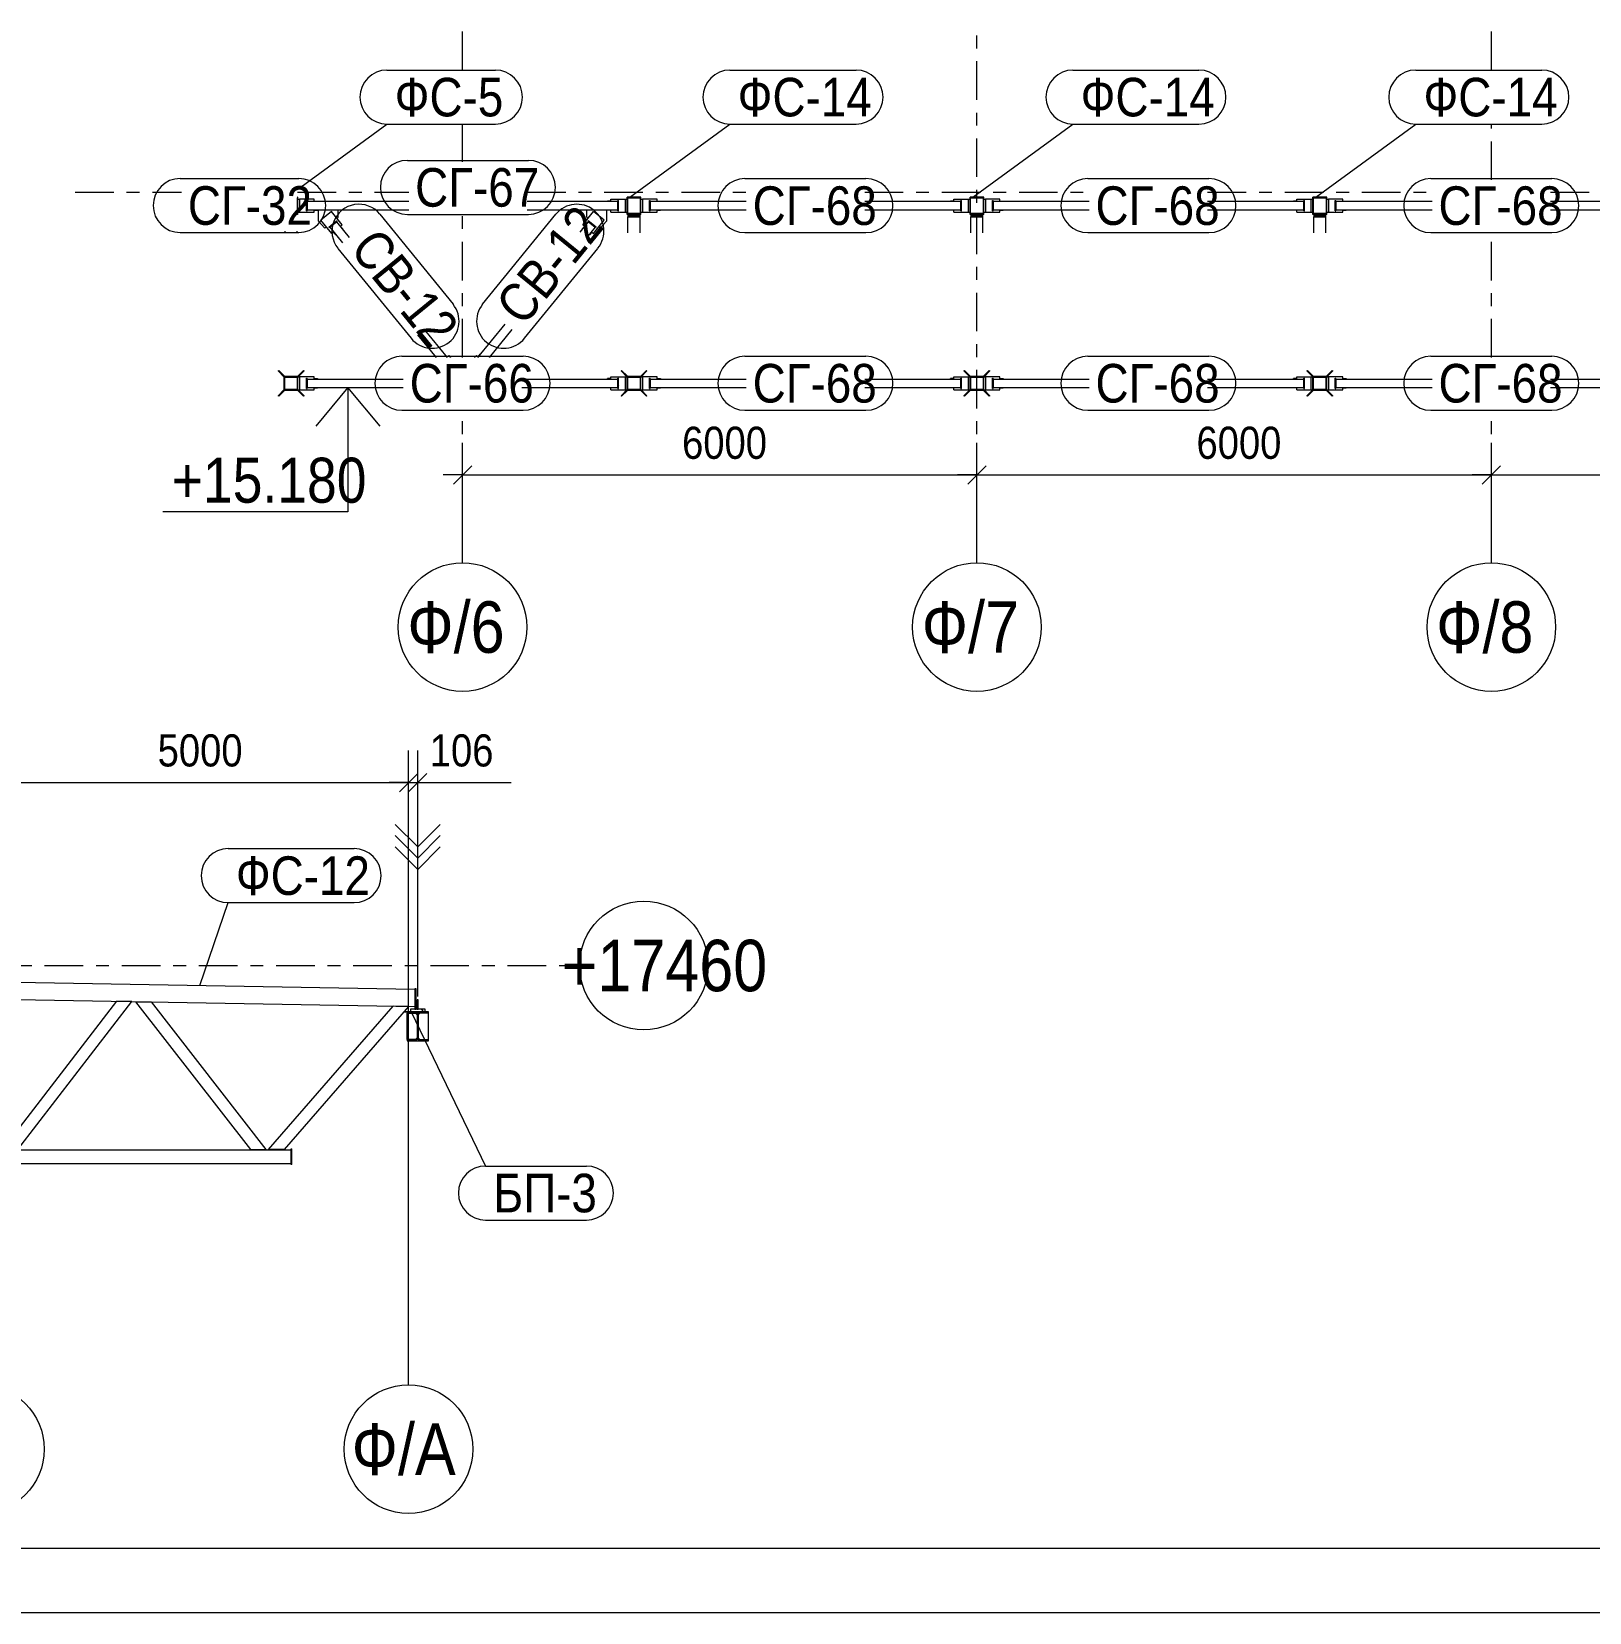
# Model space of a CAD drawing. Header units: millimetres. Extents: x -59 to 782, y -224 to 370.
# Drawn here: x 376.6 to 497.7, y -224 to -101.1 of the extents above; entities that cross this region are included whole.
import ezdxf

# ---------------------------------------------------------------- set-up
doc = ezdxf.new("R2010")
doc.units = ezdxf.units.MM
doc.linetypes.add('XKITLINE00', pattern=[0])
doc.linetypes.add('XKITLINE03', pattern=[6, 3, -1, 1, -1])
for name, color, linetype, lineweight in [('DrawingSheet', 5, 'Continuous', 0), ('LevelText', 7, 'Continuous', 0), ('Part', 2, 'Continuous', 0), ('PartMark', 3, 'Continuous', 0), ('S-GRID', 1, 'Continuous', 0), ('Z-DIMENSIONS', 1, 'Continuous', 0)]:
    doc.layers.add(name, color=color, linetype=linetype, lineweight=lineweight)
doc.styles.add('GOST type A', font='ARIAL.TTF')

msp = doc.modelspace()

# ---------------------------------------------------------------- linework, layer by layer
at = {"layer": 'DrawingSheet', "linetype": 'XKITLINE00', "lineweight": 0}
for p, q in [((-39.2, -219), (776.8, -219)), ((-59.2, -224), (781.8, -224))]:
    msp.add_line(p, q, dxfattribs=at)
at = {"layer": 'LevelText', "linetype": 'XKITLINE00', "lineweight": 0}
for p, q in [((401.2, -128.76), (398.7, -131.76)), ((401.2, -128.76), (401.2, -138.41)), ((403.7, -131.76), (401.2, -128.76)), ((399.14, -138.41), (386.8, -138.41)), ((401.2, -138.41), (399.14, -138.41))]:
    msp.add_line(p, q, dxfattribs=at)
at = {"layer": 'Part', "linetype": 'XKITLINE00', "lineweight": 0}
for p, q in [((397.26, -113.99), (397.26, -115.23)), ((397.26, -114.25), (397.27, -114.24)), ((397.31, -113.95), (397.27, -113.95)), ((397.27, -114.24), (397.31, -114.2)), ((397.31, -115.28), (397.31, -113.95)), ((397.31, -114.11), (397.44, -114.11)), ((398.56, -114.11), (397.44, -114.11)), ((397.44, -114.11), (397.44, -115.11)), ((397.97, -115.01), (397.97, -114.21)), ((397.97, -114.21), (398.03, -114.21)), ((398.03, -115.01), (398.03, -114.21)), ((398.03, -114.27), (398.03, -114.94)), ((398.03, -114.27), (405.92, -114.27)), ((398.56, -114.25), (398.56, -114.11)), ((398.56, -114.25), (398.83, -114.25)), ((398.56, -114.27), (398.56, -114.25)), ((398.83, -114.25), (398.83, -114.27)), ((415.13, -114.27), (422.19, -114.27)), ((421.39, -114.27), (421.39, -114.25)), ((421.65, -114.25), (421.39, -114.25)), ((421.65, -114.25), (421.65, -114.11)), ((421.65, -114.11), (422.77, -114.11)), ((421.65, -114.27), (421.65, -114.25)), ((422.19, -115.01), (422.19, -114.21)), ((422.19, -114.21), (422.24, -114.21)), ((422.19, -114.27), (422.19, -114.94)), ((422.24, -115.01), (422.24, -114.21)), ((422.77, -115.11), (422.77, -114.11)), ((422.77, -114.11), (422.91, -114.11)), ((422.91, -115.28), (422.91, -113.95)), ((423.97, -113.95), (422.91, -113.95)), ((422.91, -114.25), (422.95, -114.2)), ((422.95, -115.23), (422.95, -113.99)), ((422.95, -113.99), (423.93, -113.99)), ((423.17, -113.99), (423.21, -113.95)), ((423.93, -113.99), (423.93, -115.23)), ((423.97, -115.28), (423.97, -113.95)), ((423.97, -114.11), (424.11, -114.11)), ((425.23, -114.11), (424.11, -114.11)), ((424.11, -114.11), (424.11, -115.11)), ((424.64, -115.01), (424.64, -114.21)), ((424.64, -114.21), (424.69, -114.21)), ((424.64, -114.34), (424.69, -114.28)), ((424.69, -115.01), (424.69, -114.21)), ((424.69, -114.27), (424.69, -114.94)), ((424.69, -114.27), (432.17, -114.27)), ((425.23, -114.25), (425.23, -114.11)), ((425.23, -114.25), (425.49, -114.25)), ((425.23, -114.27), (425.23, -114.25)), ((425.49, -114.25), (425.49, -114.27)), ((441.38, -114.27), (448.85, -114.27)), ((448.05, -114.27), (448.05, -114.25)), ((448.32, -114.25), (448.05, -114.25)), ((448.32, -114.25), (448.32, -114.11)), ((448.32, -114.11), (449.44, -114.11)), ((448.32, -114.27), (448.32, -114.25)), ((448.85, -115.01), (448.85, -114.21)), ((448.85, -114.21), (448.91, -114.21)), ((448.85, -114.27), (448.85, -114.94)), ((448.91, -115.01), (448.91, -114.21)), ((449.44, -115.11), (449.44, -114.11)), ((449.44, -114.11), (449.57, -114.11)), ((449.57, -115.28), (449.57, -113.95)), ((450.64, -113.95), (449.57, -113.95)), ((449.62, -115.23), (449.62, -113.99)), ((449.62, -113.99), (450.59, -113.99)), ((450.59, -113.99), (450.59, -115.23)), ((450.64, -115.28), (450.64, -113.95)), ((450.64, -114.11), (450.77, -114.11)), ((451.89, -114.11), (450.77, -114.11)), ((450.77, -114.11), (450.77, -115.11)), ((451.31, -115.01), (451.31, -114.21)), ((451.31, -114.21), (451.36, -114.21)), ((451.36, -115.01), (451.36, -114.21)), ((451.36, -114.27), (451.36, -114.94)), ((451.36, -114.27), (458.83, -114.27)), ((451.89, -114.25), (451.89, -114.11)), ((451.89, -114.25), (452.16, -114.25)), ((451.89, -114.27), (451.89, -114.25)), ((452.16, -114.25), (452.16, -114.27)), ((468.05, -114.27), (475.52, -114.27)), ((474.72, -114.27), (474.72, -114.25)), ((474.99, -114.25), (474.72, -114.25)), ((474.99, -114.25), (474.99, -114.11)), ((474.99, -114.11), (476.11, -114.11)), ((474.99, -114.27), (474.99, -114.25)), ((475.52, -115.01), (475.52, -114.21)), ((475.52, -114.21), (475.57, -114.21)), ((475.52, -114.27), (475.52, -114.94)), ((475.57, -115.01), (475.57, -114.21)), ((476.11, -115.11), (476.11, -114.11)), ((476.11, -114.11), (476.24, -114.11)), ((476.24, -115.28), (476.24, -113.95)), ((477.31, -113.95), (476.24, -113.95)), ((476.29, -115.23), (476.29, -113.99)), ((476.29, -113.99), (477.26, -113.99)), ((476.7, -113.99), (476.75, -113.95)), ((477.26, -113.99), (477.26, -115.23)), ((477.31, -115.28), (477.31, -113.95)), ((477.31, -114.11), (477.44, -114.11)), ((478.56, -114.11), (477.44, -114.11)), ((477.44, -114.11), (477.44, -115.11)), ((477.97, -115.01), (477.97, -114.21)), ((477.97, -114.21), (478.03, -114.21)), ((478.03, -115.01), (478.03, -114.21)), ((478.03, -114.27), (478.03, -114.94)), ((478.03, -114.27), (485.5, -114.27)), ((478.56, -114.25), (478.56, -114.11)), ((478.56, -114.25), (478.83, -114.25)), ((478.56, -114.27), (478.56, -114.25)), ((478.83, -114.25), (478.83, -114.27)), ((494.71, -114.27), (502.19, -114.27)), ((397.27, -115.28), (397.31, -115.28)), ((397.31, -115.11), (397.44, -115.11)), ((397.31, -115.29), (397.31, -115.28)), ((397.44, -115.11), (398.56, -115.11)), ((397.97, -115.01), (398.03, -115.01)), ((398.03, -114.94), (405.92, -114.94)), ((398.56, -114.94), (398.56, -114.97)), ((398.56, -114.97), (398.83, -114.97)), ((398.56, -115.11), (398.56, -114.97)), ((398.83, -114.97), (398.83, -114.94)), ((398.92, -115.81), (398.92, -114.94)), ((399.92, -115.07), (399.09, -115.75)), ((400.76, -116.11), (399.92, -115.07)), ((400.34, -115.59), (400.44, -115.51)), ((400.44, -115.51), (400.44, -114.94)), ((415.13, -114.94), (422.19, -114.94)), ((419.45, -116.11), (420.3, -115.07)), ((419.77, -115.51), (419.77, -114.94)), ((419.77, -115.51), (419.87, -115.59)), ((421.12, -115.75), (420.3, -115.07)), ((421.29, -114.94), (421.29, -115.81)), ((421.39, -114.97), (421.39, -114.94)), ((421.65, -114.97), (421.39, -114.97)), ((421.65, -114.97), (421.65, -114.94)), ((421.65, -115.11), (421.65, -114.97)), ((421.65, -115.11), (422.77, -115.11)), ((422.19, -115.01), (422.24, -115.01)), ((422.77, -115.11), (422.91, -115.11)), ((422.91, -115.29), (422.91, -115.28)), ((422.91, -115.28), (423.97, -115.28)), ((423.93, -115.23), (422.95, -115.23)), ((423.02, -115.29), (422.97, -115.29)), ((422.97, -115.29), (422.97, -115.47)), ((422.97, -116.72), (422.97, -115.47)), ((422.97, -115.47), (423.91, -115.47)), ((423.02, -115.39), (423.02, -115.29)), ((423.86, -115.39), (423.02, -115.39)), ((423.86, -115.29), (423.86, -115.39)), ((423.91, -115.29), (423.86, -115.29)), ((423.91, -115.47), (423.91, -115.29)), ((423.91, -116.72), (423.91, -115.47)), ((423.97, -115.11), (424.11, -115.11)), ((423.97, -115.29), (423.97, -115.28)), ((424.11, -115.11), (425.23, -115.11)), ((424.64, -115.01), (424.69, -115.01)), ((424.69, -114.94), (432.17, -114.94)), ((425.23, -114.94), (425.23, -114.97)), ((425.23, -115.11), (425.23, -114.97)), ((425.23, -114.97), (425.49, -114.97)), ((425.49, -114.97), (425.49, -114.94)), ((441.38, -114.94), (448.85, -114.94)), ((448.05, -114.97), (448.05, -114.94)), ((448.32, -114.97), (448.05, -114.97)), ((448.32, -114.97), (448.32, -114.94)), ((448.32, -115.11), (448.32, -114.97)), ((448.32, -115.11), (449.44, -115.11)), ((448.91, -114.35), (448.85, -114.4)), ((448.85, -115.01), (448.91, -115.01)), ((449.44, -115.11), (449.57, -115.11)), ((449.57, -115.29), (449.57, -115.28)), ((449.57, -115.28), (450.64, -115.28)), ((450.59, -115.23), (449.62, -115.23)), ((449.69, -115.29), (449.64, -115.29)), ((449.64, -115.29), (449.64, -115.47)), ((449.65, -115.47), (449.64, -115.46)), ((449.64, -116.72), (449.64, -115.47)), ((449.64, -115.47), (450.57, -115.47)), ((449.69, -115.39), (449.69, -115.29)), ((450.53, -115.39), (449.69, -115.39)), ((449.77, -115.28), (449.82, -115.23)), ((450.53, -115.29), (450.53, -115.39)), ((450.57, -115.29), (450.53, -115.29)), ((450.57, -115.47), (450.57, -115.29)), ((450.57, -116.72), (450.57, -115.47)), ((450.59, -114.46), (450.64, -114.41)), ((450.64, -115.11), (450.77, -115.11)), ((450.64, -115.29), (450.64, -115.28)), ((450.77, -115.11), (451.89, -115.11)), ((451.31, -115.01), (451.36, -115.01)), ((451.36, -114.94), (458.83, -114.94)), ((451.89, -114.94), (451.89, -114.97)), ((451.89, -114.97), (452.16, -114.97)), ((451.89, -115.11), (451.89, -114.97)), ((452.16, -114.97), (452.16, -114.94)), ((468.05, -114.94), (475.52, -114.94)), ((474.72, -114.97), (474.72, -114.94)), ((474.99, -114.97), (474.72, -114.97)), ((474.99, -114.97), (474.99, -114.94)), ((474.99, -115.11), (474.99, -114.97)), ((474.99, -115.11), (476.11, -115.11)), ((475.52, -115.01), (475.57, -115.01)), ((476.11, -115.11), (476.24, -115.11)), ((476.24, -114.46), (476.29, -114.41)), ((476.24, -115.29), (476.24, -115.28)), ((476.24, -115.28), (477.31, -115.28)), ((477.26, -115.23), (476.29, -115.23)), ((476.35, -115.29), (476.31, -115.29)), ((476.31, -115.29), (476.31, -115.47)), ((476.31, -116.72), (476.31, -115.47)), ((476.31, -115.47), (477.24, -115.47)), ((476.35, -115.39), (476.35, -115.29)), ((477.19, -115.39), (476.35, -115.39)), ((476.89, -115.47), (476.8, -115.39)), ((477.19, -115.29), (477.19, -115.39)), ((477.24, -115.29), (477.19, -115.29)), ((477.24, -115.47), (477.24, -115.29)), ((477.24, -116.72), (477.24, -115.47)), ((477.31, -115.11), (477.44, -115.11)), ((477.31, -115.29), (477.31, -115.28)), ((477.44, -115.11), (478.56, -115.11)), ((477.97, -114.77), (478.03, -114.71)), ((477.97, -115.01), (478.03, -115.01)), ((478.03, -114.94), (485.5, -114.94)), ((478.56, -114.94), (478.56, -114.97)), ((478.56, -114.97), (478.83, -114.97)), ((478.56, -115.11), (478.56, -114.97)), ((478.83, -114.97), (478.83, -114.94)), ((494.71, -114.94), (502.19, -114.94)), ((396.31, -116.72), (396.31, -116.6)), ((397.24, -116.72), (397.24, -116.6)), ((399.41, -116.35), (398.92, -115.81)), ((399.94, -116.78), (399.09, -115.75)), ((399.41, -116.35), (399.51, -116.26)), ((399.7, -116.28), (400.32, -115.78)), ((399.74, -116.32), (399.7, -116.28)), ((399.74, -116.32), (400.36, -115.82)), ((399.79, -116.28), (400.3, -115.86)), ((399.79, -116.28), (400.78, -117.5)), ((399.94, -116.78), (400.07, -116.67)), ((400.07, -116.67), (400.09, -116.65)), ((400.07, -116.67), (400.24, -116.88)), ((400.17, -115.97), (400.09, -115.97)), ((400.3, -115.86), (401.3, -117.08)), ((400.32, -115.78), (400.36, -115.82)), ((400.61, -116.23), (400.63, -116.22)), ((400.63, -116.22), (400.76, -116.11)), ((400.63, -116.22), (400.8, -116.42)), ((400.78, -116.44), (400.8, -116.42)), ((419.25, -116.68), (419.91, -115.86)), ((419.59, -116.22), (419.42, -116.42)), ((419.42, -116.42), (419.44, -116.44)), ((419.45, -116.11), (419.59, -116.22)), ((419.59, -116.22), (419.61, -116.23)), ((420.43, -116.28), (419.76, -117.1)), ((419.89, -115.78), (419.86, -115.82)), ((420.48, -116.32), (419.86, -115.82)), ((420.51, -116.28), (419.89, -115.78)), ((419.91, -115.86), (420.43, -116.28)), ((420.15, -116.67), (419.98, -116.88)), ((420.13, -116.65), (420.15, -116.67)), ((420.15, -116.67), (420.28, -116.78)), ((420.28, -116.78), (421.12, -115.75)), ((420.51, -116.28), (420.48, -116.32)), ((420.7, -116.26), (420.81, -116.35)), ((421.29, -115.81), (420.81, -116.35)), ((400.24, -116.88), (400.26, -116.86)), ((419.96, -116.86), (419.98, -116.88)), ((411.31, -126.42), (413.42, -123.83)), ((406.61, -124.65), (408.05, -126.42)), ((407.12, -124.23), (408.91, -126.42)), ((413.94, -124.25), (412.17, -126.42)), ((408.72, -126.15), (408.7, -126.17)), ((408.89, -126.36), (408.72, -126.15)), ((408.87, -126.38), (408.89, -126.36)), ((408.89, -126.36), (409.03, -126.25)), ((409.03, -126.25), (409.17, -126.42)), ((411.19, -126.25), (411.05, -126.42)), ((411.19, -126.25), (411.33, -126.36)), ((411.33, -126.36), (411.49, -126.15)), ((411.35, -126.38), (411.33, -126.36)), ((411.49, -126.15), (411.51, -126.17)), ((395.77, -127.46), (395.81, -127.42)), ((395.77, -127.46), (396.22, -127.91)), ((395.81, -127.42), (396.26, -127.87)), ((397.29, -127.87), (397.74, -127.42)), ((397.33, -127.91), (397.78, -127.46)), ((397.46, -127.78), (397.38, -127.78)), ((397.74, -127.42), (397.78, -127.46)), ((422.44, -127.46), (422.48, -127.42)), ((422.44, -127.46), (422.89, -127.91)), ((422.48, -127.42), (422.93, -127.87)), ((423.96, -127.87), (424.41, -127.42)), ((423.99, -127.91), (424.45, -127.46)), ((424.13, -127.78), (424.05, -127.78)), ((424.41, -127.42), (424.45, -127.46)), ((449.1, -127.46), (449.14, -127.42)), ((449.1, -127.46), (449.56, -127.91)), ((449.14, -127.42), (449.59, -127.87)), ((449.25, -127.6), (449.25, -127.52)), ((450.62, -127.87), (451.07, -127.42)), ((450.66, -127.91), (451.11, -127.46)), ((450.8, -127.77), (450.72, -127.77)), ((451.07, -127.42), (451.11, -127.46)), ((475.77, -127.46), (475.81, -127.42)), ((475.77, -127.46), (476.22, -127.91)), ((475.81, -127.42), (476.26, -127.87)), ((476.19, -127.88), (476.19, -127.8)), ((477.29, -127.87), (477.74, -127.42)), ((477.33, -127.91), (477.78, -127.46)), ((477.47, -127.77), (477.39, -127.77)), ((477.74, -127.42), (477.78, -127.46)), ((395.77, -129.39), (396.22, -128.94)), ((395.81, -129.43), (396.26, -128.98)), ((396.22, -127.91), (396.26, -127.87)), ((396.22, -128.94), (396.26, -128.98)), ((396.24, -128.96), (396.24, -127.89)), ((397.31, -127.89), (396.24, -127.89)), ((396.24, -128.96), (397.31, -128.96)), ((396.29, -128.9), (396.29, -127.94)), ((396.29, -127.94), (397.25, -127.94)), ((397.25, -128.9), (396.29, -128.9)), ((396.66, -127.94), (396.61, -127.89)), ((397.25, -127.94), (397.25, -128.9)), ((397.31, -128.59), (397.25, -128.54)), ((397.33, -127.91), (397.29, -127.87)), ((397.33, -128.94), (397.29, -128.98)), ((397.74, -129.43), (397.29, -128.98)), ((397.31, -128.96), (397.31, -127.89)), ((397.31, -127.92), (397.44, -127.92)), ((397.31, -128.92), (397.44, -128.92)), ((397.78, -129.39), (397.33, -128.94)), ((398.56, -127.92), (397.44, -127.92)), ((397.44, -127.92), (397.44, -128.92)), ((397.44, -128.92), (398.56, -128.92)), ((397.97, -128.82), (397.97, -128.02)), ((397.97, -128.02), (398.03, -128.02)), ((397.97, -128.57), (398.03, -128.52)), ((397.97, -128.82), (398.03, -128.82)), ((398.03, -128.82), (398.03, -128.02)), ((398.03, -128.09), (398.03, -128.76)), ((398.03, -128.09), (405.5, -128.09)), ((398.03, -128.76), (405.5, -128.76)), ((398.56, -128.06), (398.56, -127.92)), ((398.56, -128.06), (398.83, -128.06)), ((398.56, -128.09), (398.56, -128.06)), ((398.56, -128.76), (398.56, -128.78)), ((398.56, -128.92), (398.56, -128.78)), ((398.56, -128.78), (398.83, -128.78)), ((398.83, -128.06), (398.83, -128.09)), ((398.83, -128.78), (398.83, -128.76)), ((414.71, -128.09), (422.19, -128.09)), ((414.71, -128.76), (422.19, -128.76)), ((421.39, -128.09), (421.39, -128.06)), ((421.65, -128.06), (421.39, -128.06)), ((421.39, -128.78), (421.39, -128.76)), ((421.65, -128.78), (421.39, -128.78)), ((421.65, -128.06), (421.65, -127.92)), ((421.65, -127.92), (422.77, -127.92)), ((421.65, -128.09), (421.65, -128.06)), ((421.65, -128.78), (421.65, -128.76)), ((421.65, -128.92), (421.65, -128.78)), ((421.65, -128.92), (422.77, -128.92)), ((422.19, -128.82), (422.19, -128.02)), ((422.19, -128.02), (422.24, -128.02)), ((422.19, -128.09), (422.19, -128.76)), ((422.24, -128.58), (422.19, -128.64)), ((422.19, -128.82), (422.24, -128.82)), ((422.24, -128.82), (422.24, -128.02)), ((422.44, -129.39), (422.89, -128.94)), ((422.48, -129.43), (422.93, -128.98)), ((422.77, -128.92), (422.77, -127.92)), ((422.77, -127.92), (422.91, -127.92)), ((422.77, -128.92), (422.91, -128.92)), ((422.89, -127.91), (422.93, -127.87)), ((422.89, -128.94), (422.93, -128.98)), ((422.91, -128.96), (422.91, -127.89)), ((423.97, -127.89), (422.91, -127.89)), ((422.96, -128.6), (422.91, -128.54)), ((422.91, -128.96), (423.97, -128.96)), ((422.96, -128.9), (422.96, -127.94)), ((422.96, -127.94), (423.92, -127.94)), ((423.92, -128.9), (422.96, -128.9)), ((423.32, -128.96), (423.27, -128.9)), ((423.92, -127.94), (423.92, -128.9)), ((423.99, -127.91), (423.96, -127.87)), ((423.99, -128.94), (423.96, -128.98)), ((424.41, -129.43), (423.96, -128.98)), ((423.97, -128.96), (423.97, -127.89)), ((423.97, -127.92), (424.11, -127.92)), ((423.97, -128.92), (424.11, -128.92)), ((424.45, -129.39), (423.99, -128.94)), ((425.23, -127.92), (424.11, -127.92)), ((424.11, -127.92), (424.11, -128.92)), ((424.11, -128.92), (425.23, -128.92)), ((424.64, -128.82), (424.64, -128.02)), ((424.64, -128.02), (424.69, -128.02)), ((424.64, -128.82), (424.69, -128.82)), ((424.69, -128.82), (424.69, -128.02)), ((424.69, -128.09), (424.69, -128.76)), ((424.69, -128.09), (432.17, -128.09)), ((424.69, -128.76), (432.17, -128.76)), ((425.23, -128.06), (425.23, -127.92)), ((425.23, -128.06), (425.49, -128.06)), ((425.23, -128.09), (425.23, -128.06)), ((425.23, -128.76), (425.23, -128.78)), ((425.23, -128.78), (425.49, -128.78)), ((425.23, -128.92), (425.23, -128.78)), ((425.49, -128.06), (425.49, -128.09)), ((425.49, -128.78), (425.49, -128.76)), ((441.38, -128.09), (448.85, -128.09)), ((441.38, -128.76), (448.85, -128.76)), ((448.05, -128.09), (448.05, -128.06)), ((448.32, -128.06), (448.05, -128.06)), ((448.05, -128.78), (448.05, -128.76)), ((448.32, -128.78), (448.05, -128.78)), ((448.32, -128.06), (448.32, -127.92)), ((448.32, -127.92), (449.44, -127.92)), ((448.32, -128.09), (448.32, -128.06)), ((448.32, -128.78), (448.32, -128.76)), ((448.32, -128.92), (448.32, -128.78)), ((448.32, -128.92), (449.44, -128.92)), ((448.85, -128.82), (448.85, -128.02)), ((448.85, -128.02), (448.91, -128.02)), ((448.85, -128.09), (448.85, -128.76)), ((448.85, -128.82), (448.91, -128.82)), ((448.91, -128.82), (448.91, -128.02)), ((449.1, -129.39), (449.56, -128.94)), ((449.14, -129.43), (449.59, -128.98)), ((449.44, -128.92), (449.44, -127.92)), ((449.44, -127.92), (449.57, -127.92)), ((449.44, -128.92), (449.57, -128.92)), ((449.56, -127.91), (449.59, -127.87)), ((449.56, -128.94), (449.59, -128.98)), ((449.57, -128.96), (449.57, -127.89)), ((450.64, -127.89), (449.57, -127.89)), ((449.57, -128.96), (450.64, -128.96)), ((449.63, -128.9), (449.63, -127.94)), ((449.63, -127.94), (450.59, -127.94)), ((450.59, -128.9), (449.63, -128.9)), ((450.2, -127.94), (450.15, -127.89)), ((450.59, -127.94), (450.59, -128.9)), ((450.64, -128.39), (450.59, -128.33)), ((450.66, -127.91), (450.62, -127.87)), ((450.66, -128.94), (450.62, -128.98)), ((451.07, -129.43), (450.62, -128.98)), ((450.64, -128.96), (450.64, -127.89)), ((450.64, -127.92), (450.77, -127.92)), ((450.64, -128.92), (450.77, -128.92)), ((451.11, -129.39), (450.66, -128.94)), ((450.76, -129.12), (450.76, -129.04)), ((451.89, -127.92), (450.77, -127.92)), ((450.77, -127.92), (450.77, -128.92)), ((450.77, -128.92), (451.89, -128.92)), ((451.31, -128.82), (451.31, -128.02)), ((451.31, -128.02), (451.36, -128.02)), ((451.31, -128.82), (451.36, -128.82)), ((451.36, -128.82), (451.36, -128.02)), ((451.36, -128.09), (451.36, -128.76)), ((451.36, -128.09), (458.83, -128.09)), ((451.36, -128.76), (458.83, -128.76)), ((451.89, -128.06), (451.89, -127.92)), ((451.89, -128.06), (452.16, -128.06)), ((451.89, -128.09), (451.89, -128.06)), ((451.89, -128.76), (451.89, -128.78)), ((451.89, -128.78), (452.16, -128.78)), ((451.89, -128.92), (451.89, -128.78)), ((452.16, -128.06), (452.16, -128.09)), ((452.16, -128.78), (452.16, -128.76)), ((468.05, -128.09), (475.52, -128.09)), ((468.05, -128.76), (475.52, -128.76)), ((474.72, -128.09), (474.72, -128.06)), ((474.99, -128.06), (474.72, -128.06)), ((474.72, -128.78), (474.72, -128.76)), ((474.99, -128.78), (474.72, -128.78)), ((474.99, -128.06), (474.99, -127.92)), ((474.99, -127.92), (476.11, -127.92)), ((474.99, -128.09), (474.99, -128.06)), ((474.99, -128.78), (474.99, -128.76)), ((474.99, -128.92), (474.99, -128.78)), ((474.99, -128.92), (476.11, -128.92)), ((475.52, -128.82), (475.52, -128.02)), ((475.52, -128.02), (475.57, -128.02)), ((475.52, -128.09), (475.52, -128.76)), ((475.52, -128.82), (475.57, -128.82)), ((475.57, -128.82), (475.57, -128.02)), ((475.77, -129.39), (476.22, -128.94)), ((475.81, -129.43), (476.26, -128.98)), ((476.11, -128.92), (476.11, -127.92)), ((476.11, -127.92), (476.24, -127.92)), ((476.11, -128.92), (476.24, -128.92)), ((476.22, -127.91), (476.26, -127.87)), ((476.22, -128.94), (476.26, -128.98)), ((476.24, -128.96), (476.24, -127.89)), ((477.31, -127.89), (476.24, -127.89)), ((476.29, -128.39), (476.24, -128.34)), ((476.24, -128.96), (477.31, -128.96)), ((476.29, -128.9), (476.29, -127.94)), ((476.29, -127.94), (477.25, -127.94)), ((477.25, -128.9), (476.29, -128.9)), ((476.86, -128.96), (476.81, -128.9)), ((477.25, -127.94), (477.25, -128.9)), ((477.33, -127.91), (477.29, -127.87)), ((477.33, -128.94), (477.29, -128.98)), ((477.74, -129.43), (477.29, -128.98)), ((477.31, -128.96), (477.31, -127.89)), ((477.31, -127.92), (477.44, -127.92)), ((477.31, -128.92), (477.44, -128.92)), ((477.78, -129.39), (477.33, -128.94)), ((478.56, -127.92), (477.44, -127.92)), ((477.44, -127.92), (477.44, -128.92)), ((477.44, -128.92), (478.56, -128.92)), ((477.97, -128.82), (477.97, -128.02)), ((477.97, -128.02), (478.03, -128.02)), ((477.97, -128.09), (478.03, -128.04)), ((477.97, -128.82), (478.03, -128.82)), ((478.03, -128.82), (478.03, -128.02)), ((478.03, -128.09), (478.03, -128.76)), ((478.03, -128.09), (485.5, -128.09)), ((478.03, -128.76), (485.5, -128.76)), ((478.56, -128.06), (478.56, -127.92)), ((478.56, -128.06), (478.83, -128.06)), ((478.56, -128.09), (478.56, -128.06)), ((478.56, -128.76), (478.56, -128.78)), ((478.56, -128.78), (478.83, -128.78)), ((478.56, -128.92), (478.56, -128.78)), ((478.83, -128.06), (478.83, -128.09)), ((478.83, -128.78), (478.83, -128.76)), ((494.71, -128.09), (502.19, -128.09)), ((494.71, -128.76), (502.19, -128.76)), ((395.81, -129.43), (395.77, -129.39)), ((395.94, -129.3), (395.87, -129.3)), ((397.78, -129.39), (397.74, -129.43)), ((422.48, -129.43), (422.44, -129.39)), ((422.61, -129.29), (422.54, -129.29)), ((424.45, -129.39), (424.41, -129.43)), ((449.14, -129.43), (449.1, -129.39)), ((449.28, -129.29), (449.21, -129.29)), ((451.11, -129.39), (451.07, -129.43)), ((475.81, -129.43), (475.77, -129.39)), ((475.95, -129.28), (475.88, -129.28)), ((477.71, -129.39), (477.71, -129.32)), ((477.78, -129.39), (477.74, -129.43)), ((322.71, -174.08), (406.41, -175.54)), ((322.71, -175.41), (406.41, -176.88)), ((406.51, -175.5), (406.41, -175.5)), ((406.41, -175.5), (406.41, -177.1)), ((406.41, -175.54), (406.41, -176.88)), ((406.51, -177.1), (406.51, -175.5)), ((374.36, -188.01), (383.22, -176.48)), ((375.53, -188.01), (384.38, -176.5)), ((384.38, -176.5), (383.22, -176.48)), ((384.69, -176.51), (385.89, -176.53)), ((384.69, -176.51), (393.62, -188.01)), ((385.89, -176.53), (394.8, -188.01)), ((395.03, -188.01), (404.71, -176.86)), ((396.26, -188.01), (405.92, -176.88)), ((405.92, -176.88), (404.71, -176.86)), ((406.67, -176.36), (406.57, -176.36)), ((406.57, -176.36), (406.57, -177.1)), ((406.67, -177.1), (406.67, -176.36)), ((405.78, -177.35), (405.53, -177.33)), ((405.79, -177.3), (405.57, -177.28)), ((405.59, -177.34), (405.59, -177.28)), ((405.78, -177.35), (405.79, -177.3)), ((407.45, -177.3), (405.79, -177.3)), ((405.79, -177.3), (405.79, -177.39)), ((405.79, -177.39), (406.59, -177.39)), ((405.79, -179.46), (405.79, -177.4)), ((405.79, -177.4), (406.45, -177.4)), ((407.19, -177.1), (406.05, -177.1)), ((406.05, -177.1), (406.05, -177.3)), ((406.05, -177.3), (407.19, -177.3)), ((406.41, -177.1), (406.51, -177.1)), ((406.45, -177.4), (406.59, -177.53)), ((406.57, -177.1), (406.67, -177.1)), ((406.59, -177.4), (406.69, -177.3)), ((406.59, -177.39), (406.59, -179.47)), ((406.59, -177.53), (406.59, -179.33)), ((406.65, -179.47), (406.65, -177.39)), ((406.65, -177.39), (407.45, -177.39)), ((406.79, -177.4), (406.65, -177.53)), ((406.65, -177.53), (406.65, -179.33)), ((407.45, -177.4), (406.79, -177.4)), ((407.11, -177.3), (406.91, -177.1)), ((407.19, -177.3), (407.19, -177.1)), ((407.45, -177.39), (407.45, -177.3)), ((407.45, -179.46), (407.45, -177.4)), ((406.45, -179.46), (405.79, -179.46)), ((406.59, -179.33), (406.45, -179.46)), ((406.65, -179.33), (406.79, -179.46)), ((406.79, -179.46), (407.45, -179.46)), ((406.59, -179.47), (405.79, -179.47)), ((405.79, -179.47), (405.79, -179.56)), ((405.79, -179.56), (407.45, -179.56)), ((407.45, -179.47), (406.65, -179.47)), ((406.67, -179.56), (406.76, -179.47)), ((407.45, -179.56), (407.45, -179.47)), ((322.78, -188.03), (396.79, -188.03)), ((393.62, -188.01), (394.8, -188.01)), ((396.26, -188.01), (395.03, -188.01)), ((396.79, -187.96), (396.84, -187.96)), ((396.79, -189.16), (396.79, -187.96)), ((396.79, -188.03), (396.79, -189.1)), ((396.84, -189.16), (396.84, -187.96)), ((322.78, -189.1), (396.79, -189.1)), ((396.84, -189.07), (396.79, -189.12)), ((396.84, -189.16), (396.79, -189.16))]:
    msp.add_line(p, q, dxfattribs=at)
at = {"layer": 'PartMark', "linetype": 'XKITLINE00', "lineweight": 0}
for p, q in [((404.23, -104.07), (412.67, -104.07)), ((430.9, -104.07), (440.71, -104.07)), ((457.57, -104.07), (467.37, -104.07)), ((484.23, -104.07), (494.04, -104.07)), ((397.27, -113.36), (404.23, -108.27)), ((404.23, -108.27), (412.67, -108.27)), ((423.12, -113.95), (430.9, -108.27)), ((430.9, -108.27), (440.71, -108.27)), ((449.79, -113.95), (457.57, -108.27)), ((457.57, -108.27), (467.37, -108.27)), ((476.46, -113.95), (484.23, -108.27)), ((484.23, -108.27), (494.04, -108.27)), ((405.82, -111.09), (415.23, -111.09)), ((388.15, -112.5), (397.37, -112.5)), ((432.07, -112.51), (441.48, -112.51)), ((458.73, -112.51), (468.15, -112.51)), ((485.4, -112.51), (494.81, -112.51)), ((403.67, -115.28), (409.37, -122.27)), ((405.82, -115.29), (415.23, -115.29)), ((411.67, -122.27), (417.37, -115.28)), ((388.15, -116.7), (397.37, -116.7)), ((432.07, -116.71), (441.48, -116.71)), ((458.73, -116.71), (468.15, -116.71)), ((485.4, -116.71), (494.81, -116.71)), ((400.42, -117.93), (406.11, -124.92)), ((414.93, -124.92), (420.63, -117.93)), ((405.4, -126.32), (414.81, -126.32)), ((432.07, -126.32), (441.48, -126.32)), ((458.73, -126.32), (468.15, -126.32)), ((485.4, -126.32), (494.81, -126.32)), ((405.4, -130.52), (414.81, -130.52)), ((432.07, -130.52), (441.48, -130.52)), ((458.73, -130.52), (468.15, -130.52)), ((485.4, -130.52), (494.81, -130.52)), ((391.88, -164.61), (401.68, -164.61)), ((389.68, -175.25), (391.88, -168.81)), ((391.88, -168.81), (401.68, -168.81)), ((406.12, -177.3), (411.89, -189.29)), ((411.89, -189.29), (419.74, -189.29)), ((411.89, -193.49), (419.74, -193.49))]:
    msp.add_line(p, q, dxfattribs=at)
for centre, start, end in [((404.23, -106.17), 90, 270), ((412.67, -106.17), 270, 90), ((430.9, -106.17), 90, 270), ((440.71, -106.17), 270, 90), ((457.57, -106.17), 90, 270), ((467.37, -106.17), 270, 90), ((484.23, -106.17), 90, 270), ((494.04, -106.17), 270, 90), ((405.82, -113.19), 90, 270), ((415.23, -113.19), 270, 90), ((388.15, -114.6), 90, 270), ((397.37, -114.6), 270, 90), ((432.07, -114.61), 90, 270), ((441.48, -114.61), 270, 90), ((458.73, -114.61), 90, 270), ((468.15, -114.61), 270, 90), ((485.4, -114.61), 90, 270), ((494.81, -114.61), 270, 90), ((402.05, -116.6), 39.1648, 219.1648), ((419, -116.6), 320.8352, 140.8352), ((407.74, -123.6), 219.1648, 39.1648), ((413.3, -123.6), 140.8352, 320.8352), ((405.4, -128.42), 90, 270), ((414.81, -128.42), 270, 90), ((432.07, -128.42), 90, 270), ((441.48, -128.42), 270, 90), ((458.73, -128.42), 90, 270), ((468.15, -128.42), 270, 90), ((485.4, -128.42), 90, 270), ((494.81, -128.42), 270, 90), ((391.88, -166.71), 90, 270), ((401.68, -166.71), 270, 90), ((411.89, -191.39), 90, 270), ((419.74, -191.39), 270, 90)]:
    msp.add_arc(centre, 2.1, start, end, dxfattribs=at)
at = {"layer": 'S-GRID', "linetype": 'XKITLINE03', "lineweight": 0}
for p, q in [((410.11, -104.07), (410.11, -101.08)), ((450.11, -142.38), (450.11, -101.08)), ((490.11, -104.07), (490.11, -101.08)), ((410.11, -111.19), (410.11, -108.27)), ((490.11, -112.61), (490.11, -108.27)), ((379.99, -113.56), (388.25, -113.56)), ((397.27, -113.56), (405.92, -113.56)), ((415.13, -113.56), (432.17, -113.56)), ((441.38, -113.56), (458.83, -113.56)), ((468.05, -113.56), (485.5, -113.56)), ((494.71, -113.56), (512.17, -113.56)), ((410.11, -126.42), (410.11, -115.19)), ((490.11, -126.42), (490.11, -116.61)), ((410.11, -142.38), (410.11, -130.42)), ((490.11, -142.38), (490.11, -130.42)), ((405.91, -206.31), (405.91, -159.44)), ((185.61, -173.7), (419.2, -173.7))]:
    msp.add_line(p, q, dxfattribs=at)
at = {"layer": 'S-GRID', "linetype": 'XKITLINE00', "lineweight": 0}
for centre in [(410.11, -147.38), (450.11, -147.38), (490.11, -147.38), (424.2, -173.7), (372.58, -211.31), (405.91, -211.31)]:
    msp.add_circle(centre, 5, dxfattribs=at)
at = {"layer": 'Z-DIMENSIONS', "linetype": 'XKITLINE00', "lineweight": 0}
for p, q in [((410.11, -141.38), (410.11, -133.05)), ((450.11, -141.38), (450.11, -133.05)), ((450.11, -141.38), (450.11, -133.05)), ((490.11, -141.38), (490.11, -133.05)), ((490.11, -141.38), (490.11, -133.05)), ((410.82, -134.85), (409.4, -136.26)), ((450.82, -134.85), (449.4, -136.26)), ((450.82, -134.85), (449.4, -136.26)), ((490.82, -134.85), (489.4, -136.26)), ((490.82, -134.85), (489.4, -136.26)), ((410.11, -135.55), (408.61, -135.55)), ((410.11, -135.55), (450.11, -135.55)), ((450.11, -135.55), (448.61, -135.55)), ((450.11, -135.55), (451.61, -135.55)), ((450.11, -135.55), (490.11, -135.55)), ((490.11, -135.55), (488.61, -135.55)), ((490.11, -135.55), (491.61, -135.55)), ((490.11, -135.55), (530.11, -135.55)), ((405.91, -205.31), (405.91, -156.97)), ((405.91, -205.31), (405.91, -156.97)), ((406.62, -176.1), (406.62, -156.97)), ((372.58, -159.47), (405.91, -159.47)), ((405.91, -159.47), (404.41, -159.47)), ((406.62, -158.76), (405.21, -160.18)), ((406.62, -158.76), (405.21, -160.18)), ((407.33, -158.76), (405.91, -160.18)), ((405.91, -159.47), (407.41, -159.47)), ((405.91, -159.47), (406.62, -159.47)), ((406.62, -159.47), (412.4, -159.47)), ((406.62, -159.47), (413.9, -159.47)), ((406.62, -164.47), (404.87, -162.72)), ((406.62, -164.47), (408.37, -162.72)), ((406.62, -166.22), (406.62, -162.72)), ((406.62, -165.35), (404.87, -163.6)), ((406.62, -166.22), (404.87, -164.47)), ((406.62, -165.35), (408.37, -163.6)), ((406.62, -166.22), (408.37, -164.47))]:
    msp.add_line(p, q, dxfattribs=at)
at = {"layer": 'Z-DIMENSIONS'}
for p in [(410.11, -135.55), (450.11, -135.55), (450.11, -135.55), (490.11, -135.55), (490.11, -135.55), (405.91, -159.47), (405.91, -159.47), (406.62, -159.47)]:
    msp.add_point(p, dxfattribs=at)

# ---------------------------------------------------------------- texts
at = {"layer": 'LevelText', "style": 'GOST type A', "width": 0.85}
msp.add_text('+15.180', height=3.5, dxfattribs=at).set_placement((387.5, -137.71))
at = {"layer": 'PartMark', "style": 'GOST type A', "width": 0.85}
for s, p in [('ФС-5', (404.83, -107.67)), ('ФС-14', (431.5, -107.67)), ('ФС-14', (458.17, -107.67)), ('ФС-14', (484.83, -107.67)), ('СГ-67', (406.42, -114.69)), ('СГ-32', (388.75, -116.1)), ('СГ-68', (432.67, -116.11)), ('СГ-68', (459.33, -116.11)), ('СГ-68', (486, -116.11)), ('СГ-66', (406, -129.92)), ('СГ-68', (432.67, -129.92)), ('СГ-68', (459.33, -129.92)), ('СГ-68', (486, -129.92)), ('ФС-12', (392.48, -168.21)), ('БП-3', (412.49, -192.89))]:
    msp.add_text(s, height=3, dxfattribs=at).set_placement(p)
for rotation, p in [(50.8328, (414.84, -124.08)), (-50.8328, (401.26, -118.02))]:
    msp.add_text('СВ-12', height=3, rotation=rotation, dxfattribs=at).set_placement(p)
at = {"layer": 'S-GRID', "style": 'GOST type A', "width": 0.85}
for s, p in [('Ф/6', (405.81, -149.38)), ('Ф/7', (445.81, -149.38)), ('Ф/8', (485.81, -149.38)), ('+17460', (417.82, -175.7)), ('Ф/А', (401.48, -213.31))]:
    msp.add_text(s, height=4, dxfattribs=at).set_placement(p)
at = {"layer": 'Z-DIMENSIONS', "style": 'GOST type A', "width": 0.85}
for s, p in [('6000', (427.18, -134.3)), ('6000', (467.18, -134.3)), ('5000', (386.4, -158.22)), ('106', (407.56, -158.22))]:
    msp.add_text(s, height=2.5, dxfattribs=at).set_placement(p)

doc.saveas('drawing.dxf')
